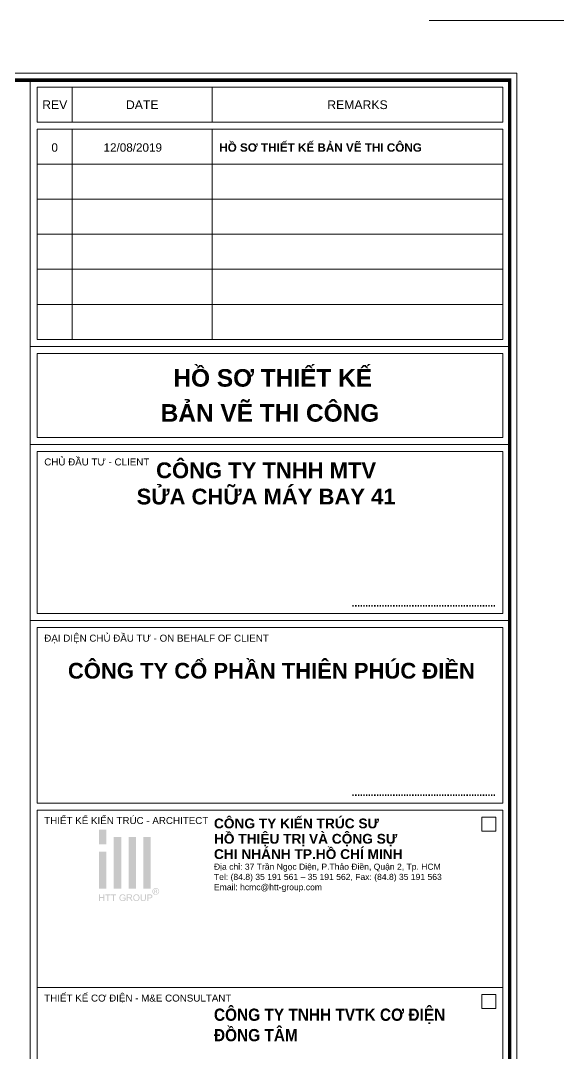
# Model space of a CAD drawing. Header units: millimetres. Extents: x 3014920 to 3563667, y -1638653 to -1356471.
# Drawn here: x 3450590 to 3454573, y -1613319 to -1605675 of the extents above; entities that cross this region are included whole.
import ezdxf
from ezdxf.enums import TextEntityAlignment as Align
from ezdxf.xclip import XClip

# ---------------------------------------------------------------- set-up
doc = ezdxf.new("R2010")
doc.units = ezdxf.units.MM
doc.header["$MEASUREMENT"] = 0
doc.header["$XCLIPFRAME"] = 0
doc.header["$PDMODE"] = 2
doc.linetypes.add('HIDDEN', pattern=[0.375, 0.25, -0.125])
doc.layers.get('0').update_dxf_attribs({"lineweight": 9})
doc.layers.get('Defpoints').update_dxf_attribs({"color": 10, "lineweight": 0})
doc.layers.add('CHG_XX_Khung ten$0$TKTC', color=1, linetype='Continuous')
for name, color, linetype, lineweight in [('CTHEP', 50, 'Continuous', 50), ('DBAO', 90, 'Continuous', 13), ('DGIONG', 130, 'Continuous', 13), ('DMo', 9, 'HIDDEN', 9), ('KTH', 154, 'Continuous', 9), ('Net khuat', 8, 'HIDDEN', 13)]:
    doc.layers.add(name, color=color, linetype=linetype, lineweight=lineweight)
doc.styles.add('CHG_XX_Khung ten$0$A1 BORDER$0$ARIAL', font='arial.ttf')
doc.styles.add('CHG_XX_Khung ten$0$A1 BORDER$0$Arial - Bold', font='arialbd.ttf', dxfattribs={"height": 2.5})
doc.styles.add('CHG_XX_Khung ten$0$A1 BORDER$0$Title Block DD$0$ARIAL', font='arial.ttf')
doc.styles.add('CHG_XX_Khung ten$0$A1 BORDER$0$Title Block DD$0$Arial - Bold', font='arialbd.ttf', dxfattribs={"height": 2.5})
doc.styles.add('CHG_XX_Khung ten$0$arial', font='arial.ttf')
doc.styles.add('CHG_XX_Khung ten$0$Arial - Bold', font='arialbd.ttf')
doc.styles.add('CHG_XX_Khung ten$0$ArialB', font='arialbd.ttf')
doc.styles.add('TTP-HelCon', font='VHELVCN_0.TTF')
doc.dimstyles.new('TTP-25', dxfattribs={"dimscale": 25, "dimtxt": 2.5, "dimasz": 1, "dimexe": 1, "dimexo": 1, "dimgap": 0.09, "dimtad": 0, "dimdec": 4, "dimrnd": 1, "dimzin": 9, "dimdsep": 46, "dimtxsty": 'TTP-HelCon', "dimblk": 'ARCHTICK', "dimcen": 0.09, "dimdle": 1.5, "dimclrd": 256, "dimclre": 256, "dimclrt": 7, "dimadec": 0, "dimazin": 0, "dimtfac": 1, "dimtdec": 4, "dimtmove": 0, "dimatfit": 3, "dimldrblk": 'ARCHTICK', "dimfxl": 1, "dimtvp": 1, "dimtolj": 1, "dimtzin": 0, "dimarcsym": 0})

# ---------------------------------------------------------------- blocks, each defined once
blk = doc.blocks.new('2Y-30')
at = {"layer": 'CTHEP'}
for p, q in [((49527.12206, -515), (4760.76516, -515)), ((49527.12206, -900), (4760.76516, -900)), ((49527.12206, -1385), (4760.76516, -1385))]:
    blk.add_line(p, q, dxfattribs=at)
for points in [[(4707.31066, -529.99859), (4707.31066, -30), (49599.99998, -30)], [(4712.18589, -1870), (49569.99999, -1870), (49569.99999, -1170)]]:
    blk.add_lwpolyline(points, dxfattribs=at)
at = {"layer": 'DBAO', "linetype": 'Continuous'}
blk.add_line((4666.37048, -1900), (49599.99998, -1900), dxfattribs=at)
blk = doc.blocks.new('_ArchTick')
at = {"color": 0, "linetype": 'ByBlock', "const_width": 0.15}
blk.add_lwpolyline([(-0.5, -0.5), (0.5, 0.5)], dxfattribs=at)
blk = doc.blocks.new('*D1561')
at = {"layer": 'Defpoints', "color": 0, "transparency": 16777216}
for p in [(19600, -2312.3), (22600, -2312.3), (22600, -2613.3)]:
    blk.add_point(p, dxfattribs=at)
at = {"layer": 'KTH', "lineweight": -2, "transparency": 16777216}
for p, q in [((19600, -2337.3), (19600, -2638.3)), ((22600, -2337.3), (22600, -2638.3)), ((19562.5, -2613.3), (22637.5, -2613.3))]:
    blk.add_line(p, q, dxfattribs=at)
at = {"layer": 'KTH', "lineweight": -2, "transparency": 16777216, "xscale": 25, "yscale": 25, "zscale": 25, "rotation": 180}
blk.add_blockref('_ArchTick', (19600, -2613.3), dxfattribs=at)
at = {"layer": 'KTH', "lineweight": -2, "transparency": 16777216, "xscale": 25, "yscale": 25, "zscale": 25}
blk.add_blockref('_ArchTick', (22600, -2613.3), dxfattribs=at)
at = {"layer": 'KTH', "color": 7, "transparency": 16777216, "insert": (21100, -2549.5), "char_height": 62.5, "attachment_point": 5, "style": 'TTP-HelCon'}
blk.add_mtext('\\A1;3000', dxfattribs=at)
blk = doc.blocks.new('*D1533')
at = {"layer": 'Defpoints', "color": 0, "transparency": 16777216}
for p in [(16200, -2312.3), (22600, -2312.3), (16200, -2813.3)]:
    blk.add_point(p, dxfattribs=at)
at = {"layer": 'KTH', "lineweight": -2, "transparency": 16777216}
for p, q in [((16200, -2337.3), (16200, -2838.3)), ((22600, -2337.3), (22600, -2838.3)), ((22637.5, -2813.3), (16162.5, -2813.3))]:
    blk.add_line(p, q, dxfattribs=at)
at = {"layer": 'KTH', "lineweight": -2, "transparency": 16777216, "xscale": 25, "yscale": 25, "zscale": 25, "rotation": 180}
blk.add_blockref('_ArchTick', (16200, -2813.3), dxfattribs=at)
at = {"layer": 'KTH', "lineweight": -2, "transparency": 16777216, "xscale": 25, "yscale": 25, "zscale": 25}
blk.add_blockref('_ArchTick', (22600, -2813.3), dxfattribs=at)
at = {"layer": 'KTH', "color": 7, "transparency": 16777216, "insert": (19400, -2749.4), "char_height": 62.5, "attachment_point": 5, "style": 'TTP-HelCon'}
blk.add_mtext('\\A1;6400', dxfattribs=at)
blk = doc.blocks.new('*D1538')
at = {"layer": 'Defpoints', "color": 0, "transparency": 16777216}
for p in [(22950, 574), (21500, 300), (22950, 300)]:
    blk.add_point(p, dxfattribs=at)
at = {"layer": 'KTH', "lineweight": -2, "transparency": 16777216}
for p, q in [((21462.5, 574), (22987.5, 574)), ((21500, 325), (21500, 599)), ((22950, 325), (22950, 599))]:
    blk.add_line(p, q, dxfattribs=at)
at = {"layer": 'KTH', "lineweight": -2, "transparency": 16777216, "xscale": 25, "yscale": 25, "zscale": 25, "rotation": 180}
blk.add_blockref('_ArchTick', (21500, 574), dxfattribs=at)
at = {"layer": 'KTH', "lineweight": -2, "transparency": 16777216, "xscale": 25, "yscale": 25, "zscale": 25}
blk.add_blockref('_ArchTick', (22950, 574), dxfattribs=at)
at = {"layer": 'KTH', "color": 7, "transparency": 16777216, "insert": (22225, 637.8), "char_height": 62.5, "attachment_point": 5, "style": 'TTP-HelCon'}
blk.add_mtext('\\A1;1450', dxfattribs=at)
blk = doc.blocks.new('*D1541')
at = {"layer": 'Defpoints', "color": 0, "transparency": 16777216}
for p in [(19600, -602.9), (22725, -602.9), (22725, -1201.2)]:
    blk.add_point(p, dxfattribs=at)
at = {"layer": 'KTH', "lineweight": -2, "transparency": 16777216}
for p, q in [((19600, -627.9), (19600, -1226.2)), ((22725, -627.9), (22725, -1226.2)), ((19562.5, -1201.2), (22762.5, -1201.2))]:
    blk.add_line(p, q, dxfattribs=at)
at = {"layer": 'KTH', "lineweight": -2, "transparency": 16777216, "xscale": 25, "yscale": 25, "zscale": 25, "rotation": 180}
blk.add_blockref('_ArchTick', (19600, -1201.2), dxfattribs=at)
at = {"layer": 'KTH', "lineweight": -2, "transparency": 16777216, "xscale": 25, "yscale": 25, "zscale": 25}
blk.add_blockref('_ArchTick', (22725, -1201.2), dxfattribs=at)
at = {"layer": 'KTH', "color": 7, "transparency": 16777216, "insert": (21162.5, -1131.3), "char_height": 62.5, "attachment_point": 5, "style": 'TTP-HelCon'}
blk.add_mtext('\\A1;4Þ14a250-3', dxfattribs=at)
blk = doc.blocks.new('*D2021')
at = {"layer": 'Defpoints', "color": 0, "transparency": 16777216}
for p in [(2637806.2, -2242762.7), (2637806.2, -2243036.7), (2644306.2, -2243036.7)]:
    blk.add_point(p, dxfattribs=at)
at = {"layer": 'KTH', "lineweight": -2, "transparency": 16777216}
for p, q in [((2637806.2, -2243011.7), (2637806.2, -2242737.7)), ((2644306.2, -2243011.7), (2644306.2, -2242737.7)), ((2644343.7, -2242762.7), (2637768.7, -2242762.7))]:
    blk.add_line(p, q, dxfattribs=at)
at = {"layer": 'KTH', "lineweight": -2, "transparency": 16777216, "xscale": 25, "yscale": 25, "zscale": 25, "rotation": 180}
blk.add_blockref('_ArchTick', (2637806.2, -2242762.7), dxfattribs=at)
at = {"layer": 'KTH', "lineweight": -2, "transparency": 16777216, "xscale": 25, "yscale": 25, "zscale": 25}
blk.add_blockref('_ArchTick', (2644306.2, -2242762.7), dxfattribs=at)
at = {"layer": 'KTH', "color": 7, "transparency": 16777216, "insert": (2641056.2, -2242698.9), "char_height": 62.5, "attachment_point": 5, "style": 'TTP-HelCon'}
blk.add_mtext('\\A1;6500', dxfattribs=at)
blk = doc.blocks.new('*D2022')
at = {"layer": 'Defpoints', "color": 0, "transparency": 16777216}
for p in [(2638756.2, -2244239.6), (2643356.2, -2244239.6), (2638756.2, -2244436.7)]:
    blk.add_point(p, dxfattribs=at)
at = {"layer": 'KTH', "lineweight": -2, "transparency": 16777216}
for p, q in [((2638756.2, -2244264.6), (2638756.2, -2244461.7)), ((2643356.2, -2244264.6), (2643356.2, -2244461.7)), ((2643393.7, -2244436.7), (2638718.7, -2244436.7))]:
    blk.add_line(p, q, dxfattribs=at)
at = {"layer": 'KTH', "lineweight": -2, "transparency": 16777216, "xscale": 25, "yscale": 25, "zscale": 25, "rotation": 180}
blk.add_blockref('_ArchTick', (2638756.2, -2244436.7), dxfattribs=at)
at = {"layer": 'KTH', "lineweight": -2, "transparency": 16777216, "xscale": 25, "yscale": 25, "zscale": 25}
blk.add_blockref('_ArchTick', (2643356.2, -2244436.7), dxfattribs=at)
at = {"layer": 'KTH', "color": 7, "transparency": 16777216, "insert": (2641056.2, -2244366.8), "char_height": 62.5, "attachment_point": 5, "style": 'TTP-HelCon'}
blk.add_mtext('\\A1;4Þ14a300-3', dxfattribs=at)
blk = doc.blocks.new('*D2026')
at = {"layer": 'Defpoints', "color": 0, "transparency": 16777216}
for p in [(2638756.2, -2245633.2), (2643356.2, -2245633.2), (2643356.2, -2245858.2)]:
    blk.add_point(p, dxfattribs=at)
at = {"layer": 'KTH', "lineweight": -2, "transparency": 16777216}
for p, q in [((2638756.2, -2245658.2), (2638756.2, -2245883.2)), ((2643356.2, -2245658.2), (2643356.2, -2245883.2)), ((2638718.7, -2245858.2), (2643393.7, -2245858.2))]:
    blk.add_line(p, q, dxfattribs=at)
at = {"layer": 'KTH', "lineweight": -2, "transparency": 16777216, "xscale": 25, "yscale": 25, "zscale": 25, "rotation": 180}
blk.add_blockref('_ArchTick', (2638756.2, -2245858.2), dxfattribs=at)
at = {"layer": 'KTH', "lineweight": -2, "transparency": 16777216, "xscale": 25, "yscale": 25, "zscale": 25}
blk.add_blockref('_ArchTick', (2643356.2, -2245858.2), dxfattribs=at)
at = {"layer": 'KTH', "color": 7, "transparency": 16777216, "insert": (2641056.2, -2245794.4), "char_height": 62.5, "attachment_point": 5, "style": 'TTP-HelCon'}
blk.add_mtext('\\A1;4600', dxfattribs=at)
blk = doc.blocks.new('*D2027')
at = {"layer": 'Defpoints', "color": 0, "transparency": 16777216}
for p in [(2633656.2, -2245633.2), (2645506.1, -2245633.2), (2645506.1, -2246058.2)]:
    blk.add_point(p, dxfattribs=at)
at = {"layer": 'KTH', "lineweight": -2, "transparency": 16777216}
for p, q in [((2633656.2, -2245658.2), (2633656.2, -2246083.2)), ((2645506.1, -2245658.2), (2645506.1, -2246083.2)), ((2633618.7, -2246058.2), (2645543.6, -2246058.2))]:
    blk.add_line(p, q, dxfattribs=at)
at = {"layer": 'KTH', "lineweight": -2, "transparency": 16777216, "xscale": 25, "yscale": 25, "zscale": 25, "rotation": 180}
blk.add_blockref('_ArchTick', (2633656.2, -2246058.2), dxfattribs=at)
at = {"layer": 'KTH', "lineweight": -2, "transparency": 16777216, "xscale": 25, "yscale": 25, "zscale": 25}
blk.add_blockref('_ArchTick', (2645506.1, -2246058.2), dxfattribs=at)
at = {"layer": 'KTH', "color": 7, "transparency": 16777216, "insert": (2639581.1, -2245994.3), "char_height": 62.5, "attachment_point": 5, "style": 'TTP-HelCon'}
blk.add_mtext('\\A1;11850', dxfattribs=at)
blk = doc.blocks.new('CHG_XX_Khung ten$0$A1 BORDER$0$HTT-Logo')
at = {"true_color": 0x134fb3}
h = blk.add_hatch(color=154, dxfattribs=at)
h.paths.add_polyline_path([(3, 29.1), (0, 29.1), (0, 23.1), (3, 23.1)])
h.paths.add_polyline_path([(3, 20.1), (0, 20.1), (0, 5.1), (3, 5.1)])
h.paths.add_polyline_path([(9, 26.1), (6, 26.1), (6, 5.1), (9, 5.1)])
h.paths.add_polyline_path([(15, 26.1), (12, 26.1), (12, 5.1), (15, 5.1)])
h.paths.add_polyline_path([(21, 26.1), (18, 26.1), (18, 5.1), (21, 5.1)])
h.paths.add_polyline_path([(2.12, 2.7), (1.76, 2.7), (1.76, 1.59), (0.36, 1.59), (0.36, 2.7), (0, 2.7), (0, 0), (0.36, 0), (0.36, 1.27), (1.76, 1.27), (1.76, 0), (2.12, 0)])
h.paths.add_polyline_path([(4.65, 2.7), (2.51, 2.7), (2.51, 2.38), (3.4, 2.38), (3.4, 0), (3.76, 0), (3.76, 2.38), (4.65, 2.38)])
h.paths.add_polyline_path([(6.95, 2.7), (4.81, 2.7), (4.81, 2.38), (5.7, 2.38), (5.7, 0), (6.06, 0), (6.06, 2.38), (6.95, 2.38)])
h.paths.add_polyline_path([(8.64, 1.36), (8.64, 1.41), (8.66, 1.58), (8.69, 1.75), (8.75, 1.9), (8.81, 2.03), (8.92, 2.17), (9.05, 2.28), (9.2, 2.37), (9.29, 2.39), (9.45, 2.43), (9.65, 2.44), (9.84, 2.42), (10, 2.37), (10.14, 2.29), (10.26, 2.18), (10.34, 2.03), (10.41, 1.86), (10.73, 1.95), (10.68, 2.11), (10.61, 2.26), (10.53, 2.39), (10.45, 2.47), (10.31, 2.57), (10.16, 2.65), (10.13, 2.66), (9.97, 2.71), (9.8, 2.74), (9.63, 2.75), (9.55, 2.74), (9.38, 2.73), (9.21, 2.7), (9.06, 2.65), (8.91, 2.58), (8.88, 2.56), (8.75, 2.47), (8.63, 2.36), (8.53, 2.23), (8.44, 2.07), (8.41, 1.99), (8.35, 1.84), (8.31, 1.68), (8.28, 1.51), (8.27, 1.34), (8.28, 1.26), (8.29, 1.09), (8.32, 0.92), (8.38, 0.77), (8.44, 0.62), (8.46, 0.58), (8.55, 0.44), (8.66, 0.32), (8.79, 0.21), (8.93, 0.12), (9, 0.09), (9.15, 0.03), (9.31, -0.01), (9.48, -0.04), (9.65, -0.05), (9.73, -0.04), (9.9, -0.03), (10.07, 0.01), (10.23, 0.06), (10.34, 0.11), (10.48, 0.18), (10.63, 0.27), (10.77, 0.38), (10.77, 1.38), (9.63, 1.38), (9.63, 1.06), (10.42, 1.06), (10.42, 0.56), (10.39, 0.53), (10.26, 0.45), (10.09, 0.37), (9.96, 0.32), (9.8, 0.29), (9.63, 0.28), (9.62, 0.28), (9.45, 0.29), (9.28, 0.33), (9.12, 0.4), (8.97, 0.49), (8.86, 0.61), (8.77, 0.75), (8.73, 0.85), (8.68, 1), (8.65, 1.17)])
h.paths.add_polyline_path([(13.16, 1.39), (13.28, 1.48), (13.3, 1.51), (13.39, 1.64), (13.44, 1.79), (13.46, 1.96), (13.46, 2.06), (13.42, 2.22), (13.35, 2.37), (13.31, 2.43), (13.19, 2.55), (13.05, 2.63), (13.01, 2.64), (12.87, 2.67), (12.7, 2.69), (12.5, 2.7), (11.3, 2.7), (11.3, 0), (11.66, 0), (11.66, 1.2), (12.07, 1.2), (12.11, 1.2), (12.28, 1.19), (12.44, 1.11), (12.49, 1.07), (12.62, 0.93), (12.67, 0.86), (12.77, 0.73), (12.88, 0.56), (13.23, 0), (13.68, 0), (13.21, 0.73), (13.13, 0.85), (13.03, 0.98), (12.92, 1.09), (12.86, 1.14), (12.7, 1.23), (12.86, 1.26), (13.03, 1.31)])
h.paths.add_polyline_path([(11.66, 1.51), (11.66, 2.4), (12.51, 2.4), (12.67, 2.39), (12.83, 2.35), (12.97, 2.27), (13.06, 2.13), (13.09, 1.96), (13.08, 1.87), (13.02, 1.72), (12.96, 1.64), (12.8, 1.55), (12.62, 1.52), (12.43, 1.51)], flags=16)
h.paths.add_polyline_path([(16.49, 1.43), (16.48, 1.6), (16.44, 1.77), (16.4, 1.92), (16.34, 2.07), (16.33, 2.09), (16.24, 2.23), (16.14, 2.36), (16.02, 2.47), (15.88, 2.57), (15.85, 2.59), (15.7, 2.66), (15.54, 2.71), (15.38, 2.74), (15.2, 2.75), (15.15, 2.75), (14.98, 2.73), (14.82, 2.7), (14.66, 2.64), (14.52, 2.57), (14.39, 2.48), (14.27, 2.37), (14.18, 2.26), (14.1, 2.14), (14.03, 2), (13.98, 1.84), (13.94, 1.68), (13.92, 1.5), (13.91, 1.31), (13.91, 1.29), (13.92, 1.12), (13.95, 0.96), (14, 0.8), (14.07, 0.64), (14.07, 0.62), (14.16, 0.48), (14.26, 0.35), (14.38, 0.23), (14.52, 0.14), (14.56, 0.12), (14.71, 0.04), (14.86, -0.01), (15.03, -0.04), (15.2, -0.05), (15.21, -0.05), (15.38, -0.03), (15.55, 0), (15.7, 0.05), (15.86, 0.12), (15.87, 0.13), (16.01, 0.22), (16.13, 0.33), (16.24, 0.46), (16.33, 0.61), (16.36, 0.69), (16.42, 0.84), (16.46, 1), (16.48, 1.17), (16.49, 1.35)])
h.paths.add_polyline_path([(14.28, 1.45), (14.3, 1.64), (14.34, 1.81), (14.4, 1.95), (14.47, 2.08), (14.57, 2.2), (14.73, 2.32), (14.88, 2.38), (15.04, 2.43), (15.21, 2.44), (15.38, 2.42), (15.54, 2.38), (15.69, 2.31), (15.82, 2.2), (15.93, 2.07), (16.01, 1.93), (16.04, 1.85), (16.09, 1.7), (16.12, 1.53), (16.12, 1.32), (16.11, 1.12), (16.08, 0.95), (16.03, 0.79), (15.96, 0.66), (15.86, 0.54), (15.8, 0.48), (15.67, 0.38), (15.53, 0.32), (15.37, 0.27), (15.2, 0.26), (15.12, 0.26), (14.95, 0.29), (14.8, 0.35), (14.67, 0.43), (14.54, 0.54), (14.45, 0.66), (14.37, 0.8), (14.32, 0.95), (14.29, 1.12), (14.28, 1.31)], flags=16)
h.paths.add_polyline_path([(17.31, 2.7), (16.96, 2.7), (16.96, 1.12), (16.96, 0.93), (16.98, 0.75), (17.02, 0.6), (17.06, 0.46), (17.07, 0.44), (17.15, 0.3), (17.27, 0.18), (17.4, 0.08), (17.51, 0.03), (17.67, -0.01), (17.84, -0.04), (18.02, -0.05), (18.2, -0.04), (18.37, -0.01), (18.52, 0.04), (18.66, 0.1), (18.68, 0.12), (18.81, 0.22), (18.91, 0.35), (18.99, 0.49), (19.02, 0.61), (19.06, 0.76), (19.07, 0.94), (19.08, 1.14), (19.08, 2.7), (18.72, 2.7), (18.72, 1.14), (18.72, 1.06), (18.71, 0.86), (18.68, 0.69), (18.62, 0.55), (18.55, 0.45), (18.49, 0.4), (18.36, 0.33), (18.19, 0.29), (17.99, 0.28), (17.92, 0.28), (17.75, 0.31), (17.6, 0.37), (17.46, 0.48), (17.38, 0.63), (17.34, 0.77), (17.32, 0.94), (17.31, 1.14)])
h.paths.add_polyline_path([(21.42, 1.25), (21.52, 1.34), (21.6, 1.45), (21.67, 1.59), (21.72, 1.75), (21.73, 1.92), (21.73, 1.97), (21.71, 2.13), (21.65, 2.29), (21.56, 2.44), (21.44, 2.55), (21.42, 2.56), (21.27, 2.63), (21.1, 2.67), (21.05, 2.68), (20.89, 2.7), (20.69, 2.7), (19.67, 2.7), (19.67, 0), (20.03, 0), (20.03, 1.1), (20.72, 1.1), (20.76, 1.1), (20.96, 1.11), (21.14, 1.14), (21.29, 1.19)])
h.paths.add_polyline_path([(20.03, 1.42), (20.03, 2.38), (20.72, 2.38), (20.93, 2.37), (21.06, 2.36), (21.16, 2.31), (21.28, 2.2), (21.34, 2.08), (21.37, 1.91), (21.36, 1.82), (21.31, 1.67), (21.22, 1.54), (21.09, 1.47), (20.93, 1.43), (20.73, 1.42)], flags=16)
h.paths.add_polyline_path([(23.87, 2.76), (24.01, 2.85), (24.13, 2.96), (24.24, 3.09), (24.33, 3.24), (24.35, 3.28), (24.42, 3.44), (24.47, 3.6), (24.5, 3.76), (24.51, 3.93), (24.51, 3.98), (24.49, 4.15), (24.46, 4.31), (24.4, 4.47), (24.33, 4.62), (24.29, 4.69), (24.19, 4.82), (24.08, 4.94), (23.95, 5.05), (23.81, 5.14), (23.77, 5.16), (23.61, 5.23), (23.45, 5.28), (23.29, 5.31), (23.12, 5.32), (23.08, 5.31), (22.92, 5.3), (22.76, 5.27), (22.6, 5.21), (22.44, 5.14), (22.38, 5.1), (22.24, 5.01), (22.12, 4.89), (22.01, 4.77), (21.92, 4.62), (21.89, 4.57), (21.82, 4.41), (21.77, 4.25), (21.74, 4.09), (21.73, 3.93), (21.73, 3.87), (21.75, 3.71), (21.79, 3.55), (21.84, 3.39), (21.92, 3.24), (21.95, 3.18), (22.05, 3.04), (22.16, 2.92), (22.29, 2.81), (22.43, 2.72), (22.48, 2.7), (22.64, 2.63), (22.79, 2.58), (22.96, 2.55), (23.12, 2.54), (23.18, 2.54), (23.34, 2.55), (23.5, 2.59), (23.66, 2.65), (23.82, 2.72)])
h.paths.add_polyline_path([(22.55, 2.92), (22.45, 2.98), (22.32, 3.09), (22.21, 3.21), (22.12, 3.35), (22.07, 3.44), (22.01, 3.6), (21.98, 3.76), (21.96, 3.93), (21.97, 4.03), (22, 4.19), (22.05, 4.35), (22.12, 4.51), (22.18, 4.61), (22.29, 4.73), (22.41, 4.85), (22.56, 4.94), (22.64, 4.98), (22.8, 5.04), (22.96, 5.07), (23.12, 5.09), (23.21, 5.08), (23.37, 5.06), (23.53, 5.01), (23.69, 4.94), (23.79, 4.88), (23.92, 4.77), (24.03, 4.65), (24.13, 4.51), (24.17, 4.41), (24.23, 4.25), (24.27, 4.09), (24.28, 3.93), (24.28, 3.83), (24.25, 3.67), (24.2, 3.51), (24.13, 3.35), (24.07, 3.25), (23.96, 3.13), (23.84, 3.01), (23.7, 2.92), (23.61, 2.87), (23.45, 2.81), (23.29, 2.78), (23.12, 2.77), (23.02, 2.77), (22.86, 2.8), (22.7, 2.85)], flags=16)
h.paths.add_polyline_path([(22.51, 3.16), (22.51, 4.65), (23.03, 4.65), (23.23, 4.64), (23.4, 4.62), (23.55, 4.52), (23.6, 4.47), (23.66, 4.31), (23.67, 4.25), (23.64, 4.09), (23.55, 3.96), (23.42, 3.87), (23.24, 3.82), (23.37, 3.75), (23.46, 3.64), (23.57, 3.47), (23.77, 3.16), (23.47, 3.16), (23.34, 3.39), (23.23, 3.58), (23.14, 3.7), (23.09, 3.74), (22.94, 3.79), (22.9, 3.79), (22.76, 3.79), (22.76, 3.16)], flags=0)
h.paths.add_polyline_path([(22.76, 4), (22.76, 4.45), (23.03, 4.45), (23.13, 4.45), (23.27, 4.42), (23.37, 4.35), (23.41, 4.21), (23.33, 4.06), (23.24, 4.02), (23.05, 4)], flags=0)
blk = doc.blocks.new('CHG_XX_Khung ten')
for p, q in [((687, 577), (687, 17)), ((687, 501), (824, 501)), ((687, 473), (824, 473)), ((687, 422.69), (824, 422.69))]:
    blk.add_line(p, q)
at = {"linetype": 'Continuous'}
for p, q in [((699, 575), (699, 565)), ((739, 575), (739, 565)), ((699, 563), (699, 503)), ((739, 563), (739, 503))]:
    blk.add_line(p, q, dxfattribs=at)
for points in [[(15, 579), (826, 579), (826, 15), (15, 15)], [(816, 362.62), (820, 362.62), (820, 366.62), (816, 366.62)], [(816, 311.93), (820, 311.93), (820, 315.93), (816, 315.93)]]:
    blk.add_lwpolyline(points, close=True)
at = {"color": 4, "linetype": 'Continuous', "const_width": 1}
blk.add_lwpolyline([(17, 577), (824, 577), (824, 17), (17, 17)], close=True, dxfattribs=at)
at = {"linetype": 'Continuous'}
for points in [[(822, 565), (689, 565), (689, 575), (822, 575)], [(822, 553), (689, 553), (689, 563), (822, 563)], [(822, 543), (689, 543), (689, 553), (822, 553)], [(822, 533), (689, 533), (689, 543), (822, 543)], [(822, 523), (689, 523), (689, 533), (822, 533)], [(822, 513), (689, 513), (689, 523), (822, 523)], [(822, 503), (689, 503), (689, 513), (822, 513)], [(689, 499), (822, 499), (822, 475), (689, 475)], [(689, 368.62), (822, 368.62), (822, 317.93), (689, 317.93)], [(689, 317.93), (822, 317.93), (822, 289.93), (689, 289.93)]]:
    blk.add_lwpolyline(points, close=True, dxfattribs=at)
at = {"layer": 'Defpoints', "color": 1, "ltscale": 2}
blk.add_lwpolyline([(800.94, 594), (841, 594), (841, 554)], dxfattribs=at)
at = {"xscale": 0.7, "yscale": 0.7, "zscale": 0.7}
blk.add_blockref('CHG_XX_Khung ten$0$A1 BORDER$0$HTT-Logo', (706.68, 342.64), dxfattribs=at)
for s, height, style, p in [('REV', 2.5, 'CHG_XX_Khung ten$0$A1 BORDER$0$ARIAL', (694, 570)), ('DATE', 2.5, 'CHG_XX_Khung ten$0$A1 BORDER$0$ARIAL', (719, 570)), ('REMARKS', 2.5, 'CHG_XX_Khung ten$0$A1 BORDER$0$ARIAL', (780.5, 570)), ('0', 2.39, 'CHG_XX_Khung ten$0$arial', (693.97, 557.78)), ('12/08/2019', 2.389, 'CHG_XX_Khung ten$0$arial', (716.29, 557.78))]:
    blk.add_text(s, height=height, dxfattribs=dict(style=style)).set_placement(p, align=Align.MIDDLE_CENTER)
for s, height, style, p in [('HỒ SƠ THIẾT KẾ BẢN VẼ THI CÔNG', 2.3887, 'CHG_XX_Khung ten$0$ArialB', (741, 557.78)), ('CHỦ ĐẦU TƯ - CLIENT', 2, 'CHG_XX_Khung ten$0$A1 BORDER$0$Title Block DD$0$ARIAL', (691, 468)), ('ĐẠI DIỆN CHỦ ĐẦU TƯ - ON BEHALF OF CLIENT ', 2, 'CHG_XX_Khung ten$0$A1 BORDER$0$Title Block DD$0$ARIAL', (691, 417.69)), ('THIẾT KẾ KIẾN TRÚC - ARCHITECT', 2, 'CHG_XX_Khung ten$0$A1 BORDER$0$ARIAL', (691, 365.62)), ('THIẾT KẾ CƠ ĐIỆN - M&E CONSULTANT', 2, 'CHG_XX_Khung ten$0$A1 BORDER$0$ARIAL', (691, 314.93))]:
    blk.add_text(s, height=height, dxfattribs=dict(style=style)).set_placement(p, align=Align.MIDDLE_LEFT)
at = {"style": 'CHG_XX_Khung ten$0$A1 BORDER$0$Title Block DD$0$Arial - Bold'}
for p in [(820, 427.69), (820, 373.62)]:
    blk.add_text('.....................................................', height=2, dxfattribs=at).set_placement(p, align=Align.MIDDLE_RIGHT)
at = {"ltscale": 10, "insert": (739.49, 366.19), "char_height": 2.8, "width": 76.248, "attachment_point": 1, "line_spacing_factor": 0.938532, "style": 'CHG_XX_Khung ten$0$A1 BORDER$0$Arial - Bold'}
blk.add_mtext('CÔNG TY KIẾN TRÚC SƯ\\PHỒ THIỆU TRỊ VÀ CỘNG SỰ\\PCHI NHÁNH TP.HỒ CHÍ MINH', dxfattribs=at)
at = {"ltscale": 10}
for s, insert, char_height, width, attachment_point, style in [('Địa chỉ: 37 Trần Ngọc Diện, P.Thảo Điền, Quận 2, Tp. HCM\\PTel: (84.8) 35 191 561 – 35 191 562, Fax: (84.8) 35 191 563\\PEmail: hcmc@htt-group.com', (739.49, 345.2), 1.75, 83.001, 7, 'CHG_XX_Khung ten$0$A1 BORDER$0$ARIAL'), ('{\\W0.9;CÔNG TY TNHH TVTK CƠ ĐIỆN \\PĐỒNG TÂM}', (739.49, 311.93), 3.5, 76.248, 1, 'CHG_XX_Khung ten$0$A1 BORDER$0$Arial - Bold')]:
    blk.add_mtext(s, dxfattribs=dict(at, insert=insert, char_height=char_height, width=width, attachment_point=attachment_point, style=style))
at = {"layer": 'CHG_XX_Khung ten$0$TKTC', "style": 'CHG_XX_Khung ten$0$Arial - Bold'}
for s, p in [('HỒ SƠ THIẾT KẾ', (756.29, 492)), ('BẢN VẼ THI CÔNG', (755.5, 482))]:
    blk.add_text(s, height=5, dxfattribs=at).set_placement(p, align=Align.MIDDLE_CENTER)
at = {"ltscale": 10, "char_height": 4.5, "attachment_point": 2, "style": 'CHG_XX_Khung ten$0$A1 BORDER$0$Title Block DD$0$Arial - Bold', "bg_fill": 2}
for s, insert, width in [('CÔNG TY TNHH MTV\\PSỬA CHỮA MÁY BAY 41', (754.39, 467.87), 83.001), ('CÔNG TY CỔ PHẦN THIÊN PHÚC ĐIỀN', (755.91, 410.64), 121.2929)]:
    blk.add_mtext(s, dxfattribs=dict(at, insert=insert, width=width))
at = {"linetype": 'Continuous'}
for points in [[(689, 471), (822, 471), (822, 424.69), (689, 424.69)], [(689, 420.69), (822, 420.69), (822, 370.62), (689, 370.62)]]:
    blk.add_lwpolyline(points, close=True, dxfattribs=at)
blk = doc.blocks.new('2Y-33')
at = {"layer": 'CTHEP'}
for p, q in [((73731.99983, -490), (6753.45448, -490)), ((73719.76007, -950), (6753.45448, -950)), ((73719.76007, -1410), (6753.45448, -1410)), ((6614.26151, -1870), (73770.00002, -1870))]:
    blk.add_line(p, q, dxfattribs=at)
for points in [[(6609.38628, -529.99859), (6609.38628, -30), (73770.00002, -30), (73770.00002, -530.00001)], [(19599.99998, -1790), (35999.99998, -1790)], [(19599.99998, -1830), (35999.99998, -1830)]]:
    blk.add_lwpolyline(points, dxfattribs=at)
at = {"layer": 'DBAO', "linetype": 'Continuous'}
blk.add_line((6568.4461, -1900), (73799.99996, -1900), dxfattribs=at)
at = {"layer": 'KTH'}
dim = blk.add_linear_dim(base=(22950.00006, 574.00461), p1=(21499.99998, 300), p2=(22950.00006, 300), angle=180, dimstyle='TTP-25', override={"dimtmove": 1}, dxfattribs=at)
dim.commit()
dim.dimension.update_dxf_attribs({"geometry": '*D1538', "text_midpoint": (22225.00002, 637.83794)})
dim = blk.add_linear_dim(base=(22724.99998, -1201.20202), p1=(19599.99998, -602.86333), p2=(22724.99998, -602.86333), angle=0.000000013, text='4Þ14a250-3', dimstyle='TTP-25', override={"dimtmove": 1}, dxfattribs=at)
dim.commit()
dim.dimension.update_dxf_attribs({"geometry": '*D1541', "text_midpoint": (21162.49998, -1131.28536)})
for base, p1, p2, picture, middle in [((16199.99998, -2813.28223), (22599.99998, -2312.28223), (16199.99998, -2312.28223), '*D1533', (19399.99998, -2749.44889)), ((22599.99998, -2613.32649), (19599.99998, -2312.28223), (22599.99998, -2312.28223), '*D1561', (21099.99998, -2549.49315))]:
    dim = blk.add_linear_dim(base=base, p1=p1, p2=p2, dimstyle='TTP-25', override={"dimtmove": 1}, dxfattribs=at)
    dim.commit()
    dim.dimension.update_dxf_attribs({"geometry": picture, "text_midpoint": middle})
blk = doc.blocks.new('2Y-31')
at = {"layer": 'CTHEP'}
for p, q in [((2646176.14632, -2243826.74357), (2624710.69558, -2243826.74358)), ((2646176.14632, -2244286.74357), (2624710.69558, -2244286.74358)), ((2646176.14632, -2244746.74357), (2624710.69558, -2244746.74357)), ((2624680.69558, -2245206.74357), (2646176.14632, -2245206.74357))]:
    blk.add_line(p, q, dxfattribs=at)
for points in [[(2624680.69558, -2244166.74357), (2624680.69558, -2243366.74357), (2646146.14632, -2243366.74358), (2646146.14632, -2244166.74358)], [(2637806.15284, -2243406.74357), (2644306.15382, -2243406.74358)], [(2637806.15284, -2243446.74357), (2644306.15382, -2243446.74358)]]:
    blk.add_lwpolyline(points, dxfattribs=at)
at = {"layer": 'DBAO', "linetype": 'Continuous'}
blk.add_line((2636206.36216, -2243336.74357), (2645906.15382, -2243336.74357), dxfattribs=at)
at = {"layer": 'DBAO', "linetype": 'Continuous', "flags": 128}
blk.add_lwpolyline([(2646206.14632, -2243336.74357), (2646206.14632, -2245236.74357), (2624656.15382, -2245236.74357)], dxfattribs=at)
at = {"layer": 'Net khuat', "ltscale": 250}
blk.add_line((2636206.15685, -2244186.74357), (2645506.14631, -2244186.74357), dxfattribs=at)
at = {"layer": 'KTH'}
for base, p1, p2, picture, middle in [((2637806.15284, -2242762.73897), (2644306.15382, -2243036.74357), (2637806.15284, -2243036.74357), '*D2021', (2641056.15333, -2242698.90563)), ((2643356.15382, -2245858.21134), (2638756.15284, -2245633.21134), (2643356.15382, -2245633.21134), '*D2026', (2641056.15333, -2245794.378))]:
    dim = blk.add_linear_dim(base=base, p1=p1, p2=p2, dimstyle='TTP-25', override={"dimtmove": 1}, dxfattribs=at)
    dim.commit()
    dim.dimension.update_dxf_attribs({"geometry": picture, "text_midpoint": middle})
dim = blk.add_linear_dim(base=(2638756.15284, -2244436.74358), p1=(2643356.15382, -2244239.60691), p2=(2638756.15284, -2244239.60691), angle=180, text='4Þ14a300-3', dimstyle='TTP-25', override={"dimtmove": 1}, dxfattribs=at)
dim.commit()
dim.dimension.update_dxf_attribs({"geometry": '*D2022', "text_midpoint": (2641056.15333, -2244366.82691)})
dim = blk.add_linear_dim(base=(2645506.14468, -2246058.16707), p1=(2633656.1536, -2245633.21134), p2=(2645506.14468, -2245633.21134), angle=180, dimstyle='TTP-25', override={"dimtmove": 1}, dxfattribs=at)
dim.commit()
dim.dimension.update_dxf_attribs({"geometry": '*D2027', "text_midpoint": (2639581.14914, -2245994.33374)})

msp = doc.modelspace()

# ---------------------------------------------------------------- block references
at = {"layer": 'DGIONG', "color": 5}
ref = msp.add_blockref('2Y-30', (3407634.11996, -1606904.57455), dxfattribs=at)
XClip(ref).set_block_clipping_path([(3944.5801334158, -3552.9210572469), (20857.4920902411, 1110.749881407)])
ref = msp.add_blockref('2Y-33', (3432664.42106, -1610467.3431), dxfattribs=at)
XClip(ref).set_block_clipping_path([(22517.9570512222, -3711.059322871), (39727.9252420431, 808.8989628281)])
at = {"layer": 'DMo'}
ref = msp.add_blockref('2Y-31', (810877.9783, 636372.06151), dxfattribs=at)
XClip(ref).set_block_clipping_path([(2622413.497385622, -2246553.0165097592), (2639340.3031478743, -2242487.8490808471)])

# ---------------------------------------------------------------- next in the draw order: block references
at = {"color": 5, "xscale": 25.92478421704392, "yscale": 25.92478421704392, "zscale": 25.92478421704392}
msp.add_blockref('CHG_XX_Khung ten', (3432850.75435, -1621074.38806), dxfattribs=at)

doc.saveas('drawing.dxf')
